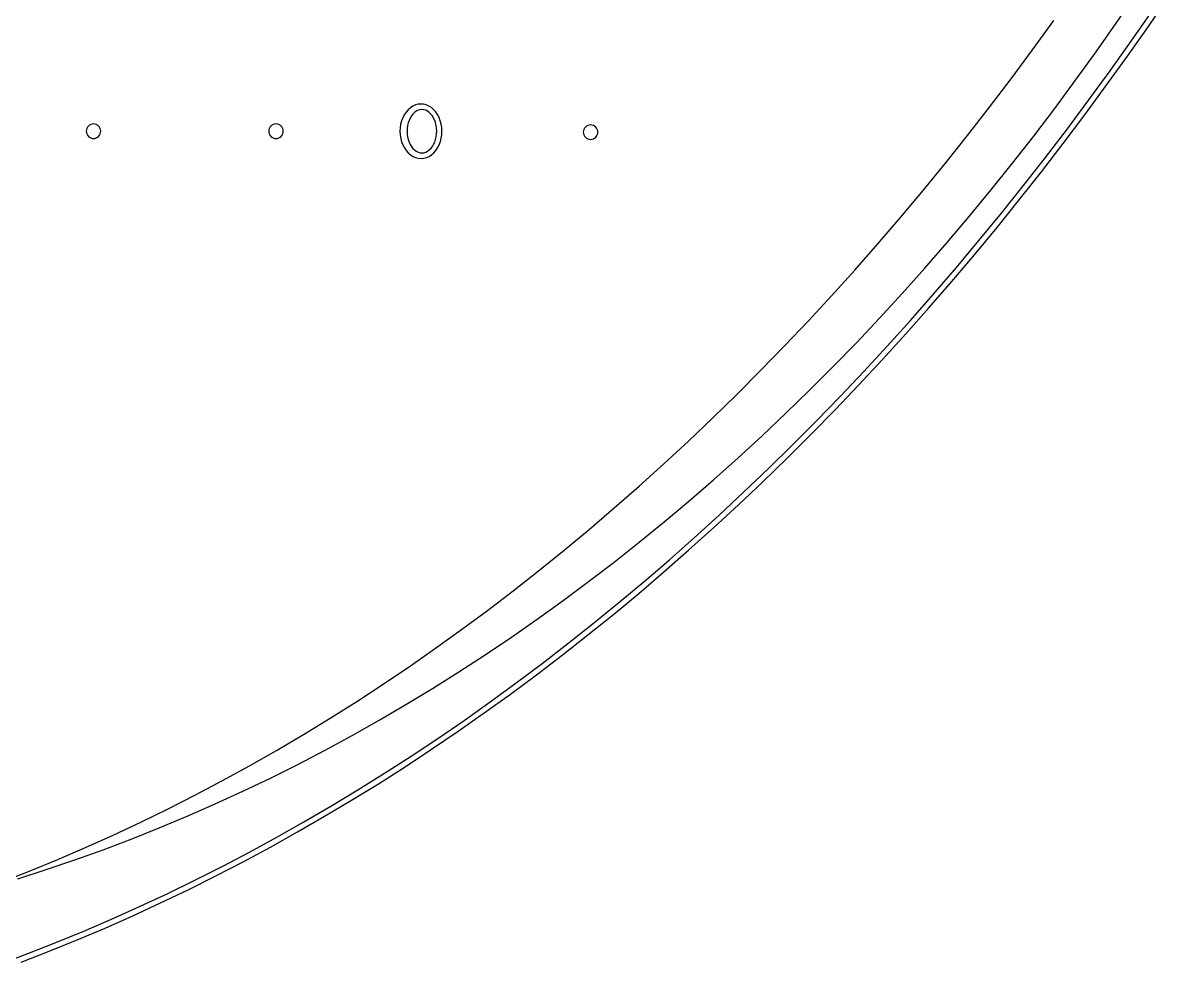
# Model space of a CAD drawing. Extents: x -1 to 217, y -22 to 302.
# Drawn here: x 134.91 to 184.88, y -17.42 to 23.6 of the extents above; entities that cross this region are included whole.
import ezdxf

# ---------------------------------------------------------------- set-up
doc = ezdxf.new("R2010")
doc.units = 0

msp = doc.modelspace()

# ---------------------------------------------------------------- linework, layer by layer
at = {"layer": 'CIRCLES'}
for p, q in [((137.692, 19.002), (137.674, 18.943)), ((137.722, 19.057), (137.692, 19.002)), ((137.761, 19.105), (137.722, 19.057)), ((137.809, 19.145), (137.761, 19.105)), ((137.864, 19.174), (137.809, 19.145)), ((137.924, 19.192), (137.864, 19.174)), ((137.986, 19.198), (137.924, 19.192)), ((138.047, 19.192), (137.986, 19.198)), ((138.107, 19.174), (138.047, 19.192)), ((138.162, 19.145), (138.107, 19.174)), ((138.21, 19.105), (138.162, 19.145)), ((138.249, 19.057), (138.21, 19.105)), ((138.279, 19.002), (138.249, 19.057)), ((138.297, 18.943), (138.279, 19.002)), ((145.651, 19.002), (145.633, 18.943)), ((145.68, 19.057), (145.651, 19.002)), ((145.72, 19.105), (145.68, 19.057)), ((145.768, 19.145), (145.72, 19.105)), ((145.823, 19.174), (145.768, 19.145)), ((145.882, 19.192), (145.823, 19.174)), ((145.944, 19.198), (145.882, 19.192)), ((146.006, 19.192), (145.944, 19.198)), ((146.066, 19.174), (146.006, 19.192)), ((146.121, 19.145), (146.066, 19.174)), ((146.169, 19.105), (146.121, 19.145)), ((146.208, 19.057), (146.169, 19.105)), ((146.238, 19.002), (146.208, 19.057)), ((146.256, 18.943), (146.238, 19.002)), ((159.396, 19.015), (159.367, 18.96)), ((159.436, 19.063), (159.396, 19.015)), ((159.484, 19.102), (159.436, 19.063)), ((159.539, 19.132), (159.484, 19.102)), ((159.598, 19.15), (159.539, 19.132)), ((159.66, 19.156), (159.598, 19.15)), ((159.722, 19.15), (159.66, 19.156)), ((159.782, 19.132), (159.722, 19.15)), ((159.837, 19.102), (159.782, 19.132)), ((159.885, 19.063), (159.837, 19.102)), ((159.924, 19.015), (159.885, 19.063)), ((159.954, 18.96), (159.924, 19.015)), ((137.674, 18.943), (137.668, 18.881)), ((137.668, 18.881), (137.674, 18.819)), ((137.674, 18.819), (137.692, 18.759)), ((137.692, 18.759), (137.722, 18.704)), ((137.722, 18.704), (137.761, 18.656)), ((137.761, 18.656), (137.809, 18.617)), ((137.809, 18.617), (137.864, 18.587)), ((137.864, 18.587), (137.924, 18.569)), ((137.924, 18.569), (137.986, 18.563)), ((137.986, 18.563), (138.047, 18.569)), ((138.047, 18.569), (138.107, 18.587)), ((138.107, 18.587), (138.162, 18.617)), ((138.162, 18.617), (138.21, 18.656)), ((138.21, 18.656), (138.249, 18.704)), ((138.249, 18.704), (138.279, 18.759)), ((138.279, 18.759), (138.297, 18.819)), ((138.303, 18.881), (138.297, 18.943)), ((138.297, 18.819), (138.303, 18.881)), ((145.633, 18.943), (145.627, 18.881)), ((145.627, 18.881), (145.633, 18.819)), ((145.633, 18.819), (145.651, 18.759)), ((145.651, 18.759), (145.68, 18.704)), ((145.68, 18.704), (145.72, 18.656)), ((145.72, 18.656), (145.768, 18.617)), ((145.768, 18.617), (145.823, 18.587)), ((145.823, 18.587), (145.882, 18.569)), ((145.882, 18.569), (145.944, 18.563)), ((145.944, 18.563), (146.006, 18.569)), ((146.006, 18.569), (146.066, 18.587)), ((146.066, 18.587), (146.121, 18.617)), ((146.121, 18.617), (146.169, 18.656)), ((146.169, 18.656), (146.208, 18.704)), ((146.208, 18.704), (146.238, 18.759)), ((146.238, 18.759), (146.256, 18.819)), ((146.262, 18.881), (146.256, 18.943)), ((146.256, 18.819), (146.262, 18.881)), ((159.349, 18.9), (159.343, 18.838)), ((159.343, 18.838), (159.349, 18.776)), ((159.367, 18.96), (159.349, 18.9)), ((159.349, 18.776), (159.367, 18.717)), ((159.367, 18.717), (159.396, 18.662)), ((159.396, 18.662), (159.436, 18.614)), ((159.436, 18.614), (159.484, 18.574)), ((159.484, 18.574), (159.539, 18.545)), ((159.539, 18.545), (159.598, 18.527)), ((159.598, 18.527), (159.66, 18.521)), ((159.66, 18.521), (159.722, 18.527)), ((159.722, 18.527), (159.782, 18.545)), ((159.782, 18.545), (159.837, 18.574)), ((159.837, 18.574), (159.885, 18.614)), ((159.885, 18.614), (159.924, 18.662)), ((159.924, 18.662), (159.954, 18.717)), ((159.972, 18.9), (159.954, 18.96)), ((159.954, 18.717), (159.972, 18.776)), ((159.978, 18.838), (159.972, 18.9)), ((159.972, 18.776), (159.978, 18.838))]:
    msp.add_line(p, q, dxfattribs=at)
at = {"layer": 'ELLIPSES'}
for p, q in [((182.584, 23.596), (183.454, 24.869)), ((183.982, 23.451), (184.885, 24.768)), ((183.237, 22.81), (184.146, 24.116)), ((178.932, 22.428), (179.857, 23.704)), ((181.701, 22.339), (182.584, 23.596)), ((183.069, 22.151), (183.982, 23.451)), ((182.318, 21.518), (183.237, 22.81)), ((177.997, 21.168), (178.932, 22.428)), ((180.807, 21.099), (181.701, 22.339)), ((182.146, 20.866), (183.069, 22.151)), ((181.388, 20.243), (182.318, 21.518)), ((177.052, 19.925), (177.997, 21.168)), ((179.901, 19.876), (180.807, 21.099)), ((181.212, 19.597), (182.146, 20.866)), ((152.022, 20.025), (151.909, 19.974)), ((152.139, 20.056), (152.022, 20.025)), ((152.259, 20.066), (152.139, 20.056)), ((152.378, 20.057), (152.259, 20.066)), ((152.496, 20.027), (152.378, 20.057)), ((152.609, 19.977), (152.496, 20.027)), ((180.449, 18.984), (181.388, 20.243)), ((151.535, 19.599), (151.469, 19.47)), ((151.613, 19.716), (151.535, 19.599)), ((151.703, 19.819), (151.613, 19.716)), ((151.802, 19.905), (151.703, 19.819)), ((151.848, 19.549), (151.793, 19.456)), ((151.909, 19.974), (151.802, 19.905)), ((151.912, 19.63), (151.848, 19.549)), ((151.982, 19.699), (151.912, 19.63)), ((152.058, 19.754), (151.982, 19.699)), ((152.138, 19.793), (152.058, 19.754)), ((152.221, 19.818), (152.138, 19.793)), ((152.305, 19.826), (152.221, 19.818)), ((152.389, 19.818), (152.305, 19.826)), ((152.472, 19.793), (152.389, 19.818)), ((152.552, 19.754), (152.472, 19.793)), ((152.628, 19.699), (152.552, 19.754)), ((152.717, 19.909), (152.609, 19.977)), ((152.698, 19.63), (152.628, 19.699)), ((152.762, 19.549), (152.698, 19.63)), ((152.816, 19.823), (152.717, 19.909)), ((152.817, 19.456), (152.762, 19.549)), ((152.907, 19.721), (152.816, 19.823)), ((152.986, 19.605), (152.907, 19.721)), ((153.053, 19.476), (152.986, 19.605)), ((176.097, 18.699), (177.052, 19.925)), ((178.984, 18.67), (179.901, 19.876)), ((180.269, 18.345), (181.212, 19.597)), ((151.356, 19.03), (151.349, 18.875)), ((151.378, 19.183), (151.356, 19.03)), ((151.416, 19.33), (151.378, 19.183)), ((151.469, 19.47), (151.416, 19.33)), ((151.665, 19.004), (151.659, 18.881)), ((151.681, 19.125), (151.665, 19.004)), ((151.708, 19.242), (151.681, 19.125)), ((151.746, 19.353), (151.708, 19.242)), ((151.793, 19.456), (151.746, 19.353)), ((152.864, 19.353), (152.817, 19.456)), ((152.902, 19.242), (152.864, 19.353)), ((152.929, 19.125), (152.902, 19.242)), ((152.945, 19.004), (152.929, 19.125)), ((152.951, 18.881), (152.945, 19.004)), ((153.107, 19.337), (153.053, 19.476)), ((153.146, 19.19), (153.107, 19.337)), ((153.17, 19.038), (153.146, 19.19)), ((153.178, 18.883), (153.17, 19.038)), ((151.349, 18.875), (151.357, 18.721)), ((151.357, 18.721), (151.381, 18.568)), ((151.381, 18.568), (151.42, 18.421)), ((151.659, 18.881), (151.665, 18.757)), ((151.665, 18.757), (151.681, 18.636)), ((151.681, 18.636), (151.708, 18.519)), ((151.708, 18.519), (151.746, 18.408)), ((152.864, 18.408), (152.902, 18.519)), ((152.902, 18.519), (152.929, 18.636)), ((152.929, 18.636), (152.945, 18.757)), ((152.945, 18.757), (152.951, 18.881)), ((153.11, 18.428), (153.148, 18.575)), ((153.148, 18.575), (153.171, 18.728)), ((153.171, 18.728), (153.178, 18.883)), ((175.133, 17.49), (176.097, 18.699)), ((178.055, 17.481), (178.984, 18.67)), ((179.5, 17.741), (180.449, 18.984)), ((151.42, 18.421), (151.473, 18.282)), ((151.473, 18.282), (151.54, 18.154)), ((151.54, 18.154), (151.62, 18.037)), ((151.62, 18.037), (151.71, 17.935)), ((151.746, 18.408), (151.793, 18.305)), ((151.793, 18.305), (151.848, 18.212)), ((151.848, 18.212), (151.912, 18.131)), ((151.912, 18.131), (151.982, 18.062)), ((151.982, 18.062), (152.058, 18.008)), ((152.058, 18.008), (152.138, 17.968)), ((152.472, 17.968), (152.552, 18.008)), ((152.552, 18.008), (152.628, 18.062)), ((152.628, 18.062), (152.698, 18.131)), ((152.698, 18.131), (152.762, 18.212)), ((152.762, 18.212), (152.817, 18.305)), ((152.817, 18.305), (152.864, 18.408)), ((152.824, 17.94), (152.914, 18.042)), ((152.914, 18.042), (152.992, 18.159)), ((152.992, 18.159), (153.058, 18.289)), ((153.058, 18.289), (153.11, 18.428)), ((179.316, 17.108), (180.269, 18.345)), ((151.71, 17.935), (151.81, 17.849)), ((151.81, 17.849), (151.918, 17.781)), ((151.918, 17.781), (152.031, 17.732)), ((152.031, 17.732), (152.149, 17.702)), ((152.138, 17.968), (152.221, 17.944)), ((152.149, 17.702), (152.268, 17.692)), ((152.221, 17.944), (152.305, 17.936)), ((152.268, 17.692), (152.387, 17.703)), ((152.305, 17.936), (152.389, 17.944)), ((152.387, 17.703), (152.505, 17.733)), ((152.389, 17.944), (152.472, 17.968)), ((152.505, 17.733), (152.618, 17.784)), ((152.618, 17.784), (152.725, 17.853)), ((152.725, 17.853), (152.824, 17.94)), ((178.542, 16.515), (179.5, 17.741)), ((174.159, 16.299), (175.133, 17.49)), ((177.116, 16.31), (178.055, 17.481)), ((178.354, 15.888), (179.316, 17.108)), ((177.574, 15.305), (178.542, 16.515)), ((173.176, 15.125), (174.159, 16.299)), ((176.165, 15.157), (177.116, 16.31)), ((177.382, 14.685), (178.354, 15.888)), ((172.183, 13.968), (173.176, 15.125)), ((175.203, 14.022), (176.165, 15.157)), ((176.596, 14.112), (177.574, 15.305)), ((176.401, 13.498), (177.382, 14.685)), ((174.231, 12.904), (175.203, 14.022)), ((175.61, 12.936), (176.596, 14.112)), ((171.181, 12.83), (172.183, 13.968)), ((175.41, 12.329), (176.401, 13.498)), ((170.17, 11.709), (171.181, 12.83)), ((173.248, 11.805), (174.231, 12.904)), ((174.614, 11.778), (175.61, 12.936)), ((174.411, 11.176), (175.41, 12.329)), ((169.151, 10.607), (170.17, 11.709)), ((172.254, 10.724), (173.248, 11.805)), ((173.609, 10.636), (174.614, 11.778)), ((173.402, 10.041), (174.411, 11.176)), ((168.123, 9.522), (169.151, 10.607)), ((171.251, 9.662), (172.254, 10.724)), ((172.595, 9.512), (173.609, 10.636)), ((172.385, 8.923), (173.402, 10.041)), ((167.086, 8.457), (168.123, 9.522)), ((170.237, 8.618), (171.251, 9.662)), ((171.573, 8.405), (172.595, 9.512)), ((169.213, 7.594), (170.237, 8.618)), ((171.359, 7.823), (172.385, 8.923)), ((166.041, 7.409), (167.086, 8.457)), ((170.542, 7.316), (171.573, 8.405)), ((168.179, 6.588), (169.213, 7.594)), ((170.324, 6.741), (171.359, 7.823)), ((164.988, 6.381), (166.041, 7.409)), ((169.502, 6.245), (170.542, 7.316)), ((167.136, 5.601), (168.179, 6.588)), ((169.282, 5.676), (170.324, 6.741)), ((163.926, 5.371), (164.988, 6.381)), ((168.454, 5.191), (169.502, 6.245)), ((166.083, 4.634), (167.136, 5.601)), ((168.23, 4.629), (169.282, 5.676)), ((162.857, 4.381), (163.926, 5.371)), ((167.398, 4.156), (168.454, 5.191)), ((165.021, 3.687), (166.083, 4.634)), ((167.171, 3.601), (168.23, 4.629)), ((161.78, 3.409), (162.857, 4.381)), ((166.334, 3.14), (167.398, 4.156)), ((163.95, 2.758), (165.021, 3.687)), ((166.104, 2.591), (167.171, 3.601)), ((160.695, 2.457), (161.78, 3.409)), ((165.262, 2.141), (166.334, 3.14)), ((162.87, 1.85), (163.95, 2.758)), ((165.029, 1.599), (166.104, 2.591)), ((159.603, 1.524), (160.695, 2.457)), ((164.183, 1.161), (165.262, 2.141)), ((158.503, 0.611), (159.603, 1.524)), ((161.78, 0.962), (162.87, 1.85)), ((163.946, 0.626), (165.029, 1.599)), ((163.095, 0.2), (164.183, 1.161)), ((157.396, -0.283), (158.503, 0.611)), ((160.682, 0.093), (161.78, 0.962)), ((162.856, -0.329), (163.946, 0.626)), ((159.576, -0.755), (160.682, 0.093)), ((162.001, -0.742), (163.095, 0.2)), ((156.282, -1.156), (157.396, -0.283)), ((161.758, -1.265), (162.856, -0.329)), ((158.461, -1.583), (159.576, -0.755)), ((160.899, -1.665), (162.001, -0.742)), ((155.162, -2.01), (156.282, -1.156)), ((160.654, -2.182), (161.758, -1.265)), ((157.338, -2.39), (158.461, -1.583)), ((159.789, -2.57), (160.899, -1.665)), ((154.035, -2.844), (155.162, -2.01)), ((156.207, -3.177), (157.338, -2.39)), ((159.542, -3.079), (160.654, -2.182)), ((152.901, -3.657), (154.035, -2.844)), ((158.673, -3.455), (159.789, -2.57)), ((155.069, -3.943), (156.207, -3.177)), ((157.55, -4.321), (158.673, -3.455)), ((158.423, -3.958), (159.542, -3.079)), ((151.76, -4.45), (152.901, -3.657)), ((153.922, -4.689), (155.069, -3.943)), ((157.297, -4.817), (158.423, -3.958)), ((150.614, -5.223), (151.76, -4.45)), ((156.421, -5.167), (157.55, -4.321)), ((152.768, -5.413), (153.922, -4.689)), ((156.165, -5.657), (157.297, -4.817)), ((149.462, -5.976), (150.614, -5.223)), ((151.607, -6.117), (152.768, -5.413)), ((155.284, -5.994), (156.421, -5.167)), ((148.303, -6.707), (149.462, -5.976)), ((154.142, -6.801), (155.284, -5.994)), ((155.026, -6.477), (156.165, -5.657)), ((150.439, -6.799), (151.607, -6.117)), ((153.881, -7.278), (155.026, -6.477)), ((147.139, -7.418), (148.303, -6.707)), ((149.263, -7.46), (150.439, -6.799)), ((152.993, -7.589), (154.142, -6.801)), ((145.97, -8.108), (147.139, -7.418)), ((148.081, -8.1), (149.263, -7.46)), ((152.729, -8.059), (153.881, -7.278)), ((151.838, -8.357), (152.993, -7.589)), ((144.794, -8.778), (145.97, -8.108)), ((146.892, -8.719), (148.081, -8.1)), ((150.677, -9.104), (151.838, -8.357)), ((151.572, -8.82), (152.729, -8.059)), ((143.614, -9.426), (144.794, -8.778)), ((145.697, -9.316), (146.892, -8.719)), ((150.409, -9.561), (151.572, -8.82)), ((142.429, -10.053), (143.614, -9.426)), ((144.496, -9.891), (145.697, -9.316)), ((149.51, -9.832), (150.677, -9.104)), ((143.288, -10.445), (144.496, -9.891)), ((148.338, -10.539), (149.51, -9.832)), ((149.24, -10.282), (150.409, -9.561)), ((141.239, -10.659), (142.429, -10.053)), ((142.075, -10.977), (143.288, -10.445)), ((148.065, -10.983), (149.24, -10.282)), ((140.044, -11.243), (141.239, -10.659)), ((140.856, -11.487), (142.075, -10.977)), ((146.886, -11.664), (148.065, -10.983)), ((147.16, -11.227), (148.338, -10.539)), ((138.844, -11.806), (140.044, -11.243)), ((139.631, -11.975), (140.856, -11.487)), ((145.977, -11.893), (147.16, -11.227)), ((137.64, -12.348), (138.844, -11.806)), ((138.401, -12.441), (139.631, -11.975)), ((144.789, -12.54), (145.977, -11.893)), ((145.7, -12.324), (146.886, -11.664)), ((136.432, -12.869), (137.64, -12.348)), ((137.166, -12.885), (138.401, -12.441)), ((144.51, -12.964), (145.7, -12.324)), ((135.22, -13.367), (136.432, -12.869)), ((135.927, -13.307), (137.166, -12.885)), ((143.315, -13.584), (144.51, -12.964)), ((143.596, -13.166), (144.789, -12.54)), ((134.004, -13.844), (135.22, -13.367)), ((134.682, -13.706), (135.927, -13.307)), ((142.398, -13.771), (143.596, -13.166)), ((141.195, -14.356), (142.398, -13.771)), ((142.115, -14.183), (143.315, -13.584)), ((139.988, -14.92), (141.195, -14.356)), ((140.911, -14.761), (142.115, -14.183)), ((138.777, -15.463), (139.988, -14.92)), ((139.702, -15.318), (140.911, -14.761)), ((137.561, -15.985), (138.777, -15.463)), ((138.488, -15.855), (139.702, -15.318)), ((136.342, -16.486), (137.561, -15.985)), ((137.271, -16.371), (138.488, -15.855)), ((135.118, -16.966), (136.342, -16.486)), ((136.05, -16.866), (137.271, -16.371)), ((133.891, -17.425), (135.118, -16.966)), ((134.825, -17.339), (136.05, -16.866))]:
    msp.add_line(p, q, dxfattribs=at)

doc.saveas('drawing.dxf')
